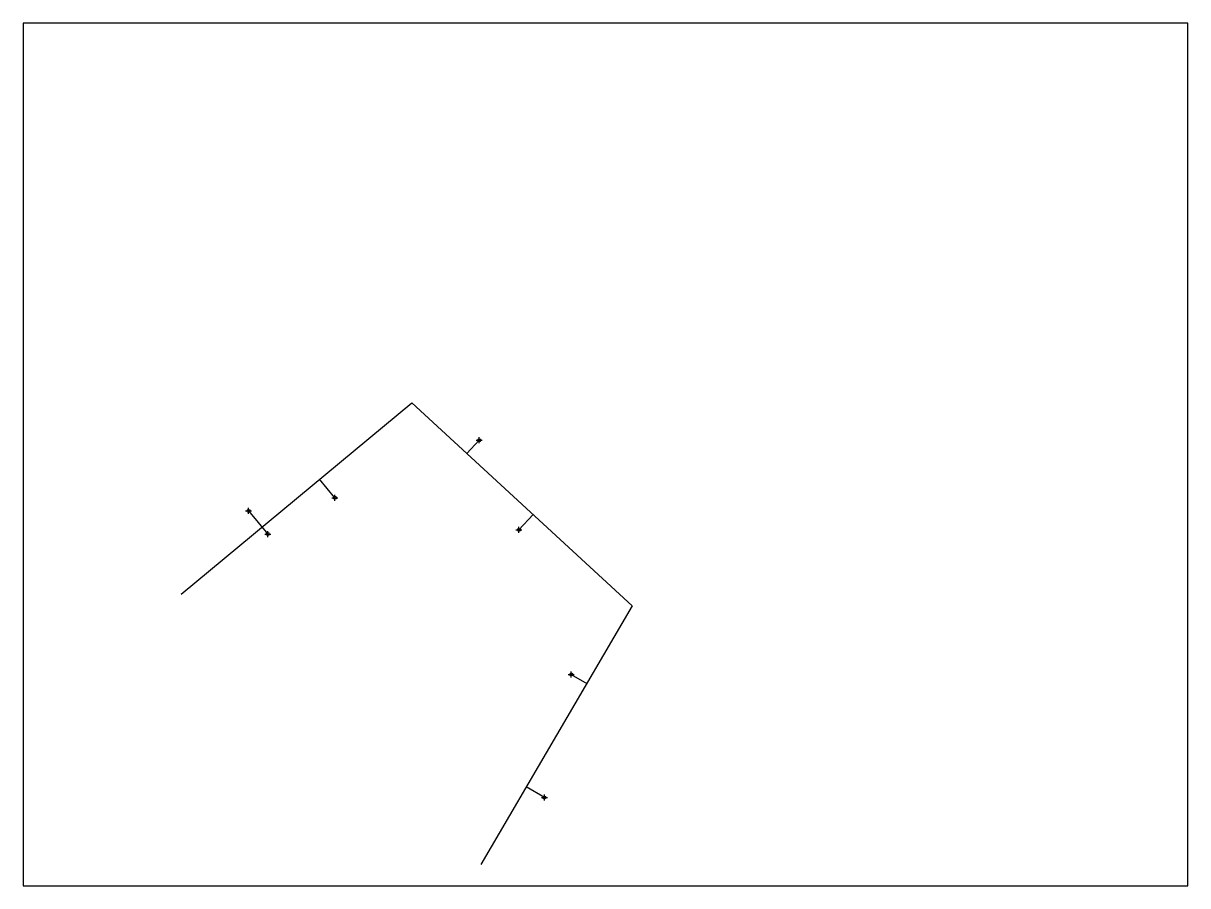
# Model space of a CAD drawing. Header units: inches. Extents: x 11 to 400, y 12 to 300.
import ezdxf

# ---------------------------------------------------------------- set-up
doc = ezdxf.new("R2010")
doc.units = ezdxf.units.IN
doc.header["$MEASUREMENT"] = 0
doc.header["$PDMODE"] = 34

msp = doc.modelspace()

# ---------------------------------------------------------------- linework, layer by layer
for p, q in [((64.15414886916506, 109.5483262215495), (141.1312533563018, 173.3803353139823)), ((141.1312533563018, 173.3803353139823), (214.6391497662146, 105.5821851519791)), ((163.5761164685003, 160.8412715580763), (159.5082274587801, 156.4307977734815)), ((115.4469722888418, 141.6893633180382), (110.3404115614472, 147.8475316770092)), ((86.62789480319265, 137.2779267180005), (93.01109571243595, 129.5802162692869)), ((176.8147258704137, 130.9457999761867), (181.5605963817539, 136.0913527248806)), ((214.6391497662146, 105.5821851519791), (164.1361656087456, 19.27199692839548)), ((194.3096432255589, 82.71930773435216), (199.4882545189739, 79.68912868490403)), ((185.3287740316371, 41.62984450444773), (179.2870608559863, 45.16505339547057))]:
    msp.add_line(p, q)
msp.add_lwpolyline([(11.45612362496536, 12.22098334865397), (400, 12.22098334865399), (400, 300), (11.45612362496536, 300)], close=True)
for p in [(163.5761164685003, 160.8412715580763), (115.4469722888417, 141.6893633180382), (86.62789480319263, 137.2779267180005), (93.01109571243593, 129.5802162692869), (176.8147258704137, 130.9457999761866), (194.3096432255589, 82.71930773435216), (185.3287740316371, 41.62984450444773)]:
    msp.add_point(p)

doc.saveas('drawing.dxf')
